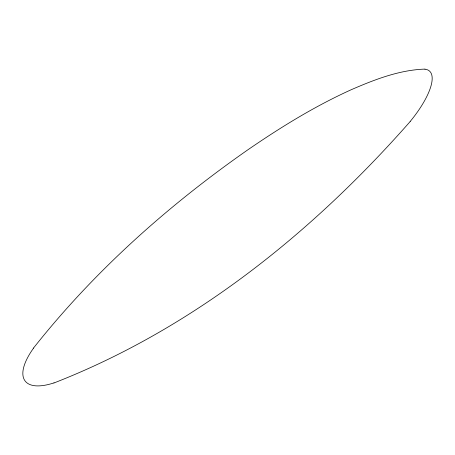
<?xml version="1.0" encoding="UTF-8"?>
<svg xmlns="http://www.w3.org/2000/svg" width="455" height="455" viewBox="0 0 455 455"><rect width="100%" height="100%" fill="white"/><g stroke="black" fill="none" stroke-linecap="round" stroke-linejoin="round"><path stroke-width="0.68" d="M33.471 348.103C93.923 271.55 167.554 205.927 247.372 150.144C280.422 127.406 314.735 106.22 351.34 89.669C374.715 79.551 399.274 69.956 425.021 69.092M410.188 121.525C312.431 232.755 192.801 328.857 53.946 382.979M54.008 382.882A68.341 26.225 -38 0 1 33.59 348.081M424.936 69.206A58.627 19.747 -47.7 0 1 410.143 121.513"/></g></svg>
